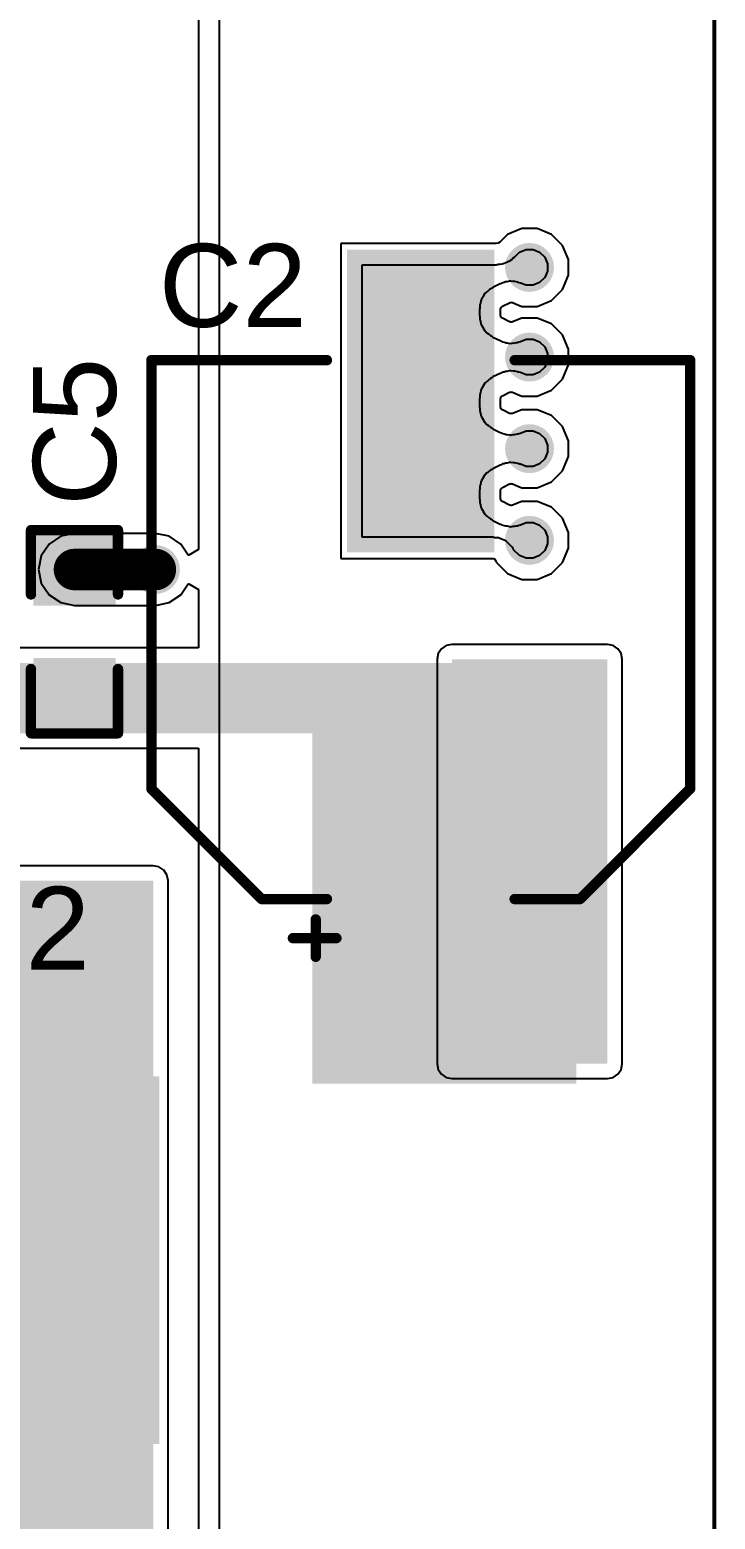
# Model space of a CAD drawing. Header units: millimetres. Extents: x 0.2 to 61.8, y 0.1 to 56.6.
# Drawn here: x 53.38 to 61.77, y 9.6 to 27.84 of the extents above; entities that cross this region are included whole.
import ezdxf

# ---------------------------------------------------------------- set-up
doc = ezdxf.new("R2010")
doc.units = ezdxf.units.MM
for name, color, linetype in [('BottomLayer', 5, 'Continuous'), ('BottomSolder', 6, 'Continuous'), ('TopLayer', 1, 'Continuous'), ('TopOverlay', 2, 'Continuous'), ('TopPaste', 8, 'Continuous'), ('TopSolder', 216, 'Continuous'), ('ViaHoleLayer', 16, 'Continuous')]:
    doc.layers.add(name, color=color, linetype=linetype)
doc.styles.add('Arial', font='', dxfattribs={"height": 0.2})
doc.styles.get('Arial').set_extended_font_data('Arial')

# ---------------------------------------------------------------- blocks, each defined once
blk = doc.blocks.new('SMC_45')
at = {"layer": 'TopLayer'}
for points in [[(-6, 2.15), (-1.9, 2.15), (-1.9, -2.15), (-6, -2.15)], [(1.9, 2.15), (6, 2.15), (6, -2.15), (1.9, -2.15)]]:
    blk.add_hatch(color=1, dxfattribs=at).paths.add_polyline_path(points)
at = {"layer": 'TopOverlay'}
for points in [[(-7.238, 2.235), (-3.555, 2.235), (-3.555, 3.048), (-7.238, 3.048)], [(-7.238, -2.261), (-6.095, -2.261), (-6.095, 2.26), (-7.238, 2.26)], [(-7.238, -3.048), (-3.555, -3.048), (-3.555, -2.236), (-7.238, -2.236)]]:
    blk.add_hatch(color=2, dxfattribs=at).paths.add_polyline_path(points)
at = {"layer": 'TopPaste'}
for points in [[(-6, 2.15), (-1.9, 2.15), (-1.9, -2.15), (-6, -2.15)], [(1.9, 2.15), (6, 2.15), (6, -2.15), (1.9, -2.15)]]:
    blk.add_hatch(color=8, dxfattribs=at).paths.add_polyline_path(points)
at = {"layer": 'TopSolder'}
for points in [[(-6.102, 2.252), (-1.798, 2.252), (-1.798, -2.252), (-6.102, -2.252)], [(1.798, 2.252), (6.102, 2.252), (6.102, -2.252), (1.798, -2.252)]]:
    blk.add_hatch(color=216, dxfattribs=at).paths.add_polyline_path(points)
at = {"layer": 'TopOverlay', "const_width": 0.127}
for points in [[(-3.556, 2.438), (-3.556, 2.997)], [(-3.556, 2.997), (3.581, 2.997)], [(3.581, 2.438), (3.581, 2.997)], [(-3.556, -2.997), (-3.556, -2.438)], [(3.581, -2.997), (3.581, -2.438)], [(-3.556, -2.997), (3.581, -2.997)]]:
    blk.add_lwpolyline(points, dxfattribs=at)
at = {"layer": 'TopOverlay', "const_width": 0.0635}
for points in [[(-3.588, 2.997, 1), (-3.524, 2.997, 1)], [(-3.588, 2.997, 1), (-3.524, 2.997, 1)], [(3.55, 2.997, 1), (3.613, 2.997, 1)], [(3.55, 2.997, 1), (3.613, 2.997, 1)], [(-3.588, 2.438, 1), (-3.524, 2.438, 1)], [(3.55, 2.438, 1), (3.613, 2.438, 1)], [(-3.588, -2.438, 1), (-3.524, -2.438, 1)], [(3.55, -2.438, 1), (3.613, -2.438, 1)], [(-3.588, -2.997, 1), (-3.524, -2.997, 1)], [(-3.588, -2.997, 1), (-3.524, -2.997, 1)], [(3.55, -2.997, 1), (3.613, -2.997, 1)], [(3.55, -2.997, 1), (3.613, -2.997, 1)]]:
    blk.add_lwpolyline(points, format="xyb", close=True, dxfattribs=at)
blk = doc.blocks.new('C___0603_56')
at = {"layer": 'TopLayer'}
for points in [[(-0.381, 0.445), (-0.381, -0.445), (-1.143, -0.445), (-1.143, 0.445)], [(1.143, 0.445), (1.143, -0.445), (0.381, -0.445), (0.381, 0.445)]]:
    blk.add_hatch(color=1, dxfattribs=at).paths.add_polyline_path(points)
at = {"layer": 'TopPaste'}
for points in [[(-0.381, 0.445), (-0.381, -0.445), (-1.143, -0.445), (-1.143, 0.445)], [(1.143, 0.445), (1.143, -0.445), (0.381, -0.445), (0.381, 0.445)]]:
    blk.add_hatch(color=8, dxfattribs=at).paths.add_polyline_path(points)
at = {"layer": 'TopSolder'}
for points in [[(-0.321, 0.504), (-0.321, -0.504), (-1.203, -0.504), (-1.203, 0.504)], [(1.203, 0.504), (1.203, -0.504), (0.321, -0.504), (0.321, 0.504)]]:
    blk.add_hatch(color=216, dxfattribs=at).paths.add_polyline_path(points)
at = {"layer": 'TopOverlay', "const_width": 0.127}
for points in [[(-0.457, 0.533), (-1.245, 0.533)], [(-1.245, -0.533), (-1.245, 0.533)], [(1.245, 0.533), (0.457, 0.533)], [(1.245, -0.533), (1.245, 0.533)], [(-0.457, -0.533), (-1.245, -0.533)], [(1.245, -0.533), (0.457, -0.533)]]:
    blk.add_lwpolyline(points, dxfattribs=at)
at = {"layer": 'TopOverlay', "const_width": 0.0635}
for points in [[(-1.276, 0.533, 1), (-1.213, 0.533, 1)], [(-1.276, 0.533, 1), (-1.213, 0.533, 1)], [(-0.489, 0.533, 1), (-0.425, 0.533, 1)], [(0.425, 0.533, 1), (0.489, 0.533, 1)], [(1.213, 0.533, 1), (1.276, 0.533, 1)], [(1.213, 0.533, 1), (1.276, 0.533, 1)], [(-1.276, -0.533, 1), (-1.213, -0.533, 1)], [(-1.276, -0.533, 1), (-1.213, -0.533, 1)], [(-0.489, -0.533, 1), (-0.425, -0.533, 1)], [(0.425, -0.533, 1), (0.489, -0.533, 1)], [(1.213, -0.533, 1), (1.276, -0.533, 1)], [(1.213, -0.533, 1), (1.276, -0.533, 1)]]:
    blk.add_lwpolyline(points, format="xyb", close=True, dxfattribs=at)
blk = doc.blocks.new('50SVPF10M_59')
at = {"layer": 'TopLayer'}
for points in [[(-4.55, 0.8), (-1.05, 0.8), (-1.05, -0.8), (-4.55, -0.8)], [(1.05, 0.8), (4.55, 0.8), (4.55, -0.8), (1.05, -0.8)]]:
    blk.add_hatch(color=1, dxfattribs=at).paths.add_polyline_path(points)
at = {"layer": 'TopPaste'}
for points in [[(-4.55, 0.8), (-1.05, 0.8), (-1.05, -0.8), (-4.55, -0.8)], [(1.05, 0.8), (4.55, 0.8), (4.55, -0.8), (1.05, -0.8)]]:
    blk.add_hatch(color=8, dxfattribs=at).paths.add_polyline_path(points)
at = {"layer": 'TopSolder'}
for points in [[(-4.652, 0.902), (-0.948, 0.902), (-0.948, -0.902), (-4.652, -0.902)], [(0.948, 0.902), (4.652, 0.902), (4.652, -0.902), (0.948, -0.902)]]:
    blk.add_hatch(color=216, dxfattribs=at).paths.add_polyline_path(points)
at = {"layer": 'TopOverlay', "const_width": 0.127}
for points in [[(-1.95, 3.3), (-3.3, 1.95)], [(-1.95, 3.3), (3.3, 3.3)], [(3.3, 3.3), (3.3, 1.15)], [(-3.3, 1.95), (-3.3, 1.15)], [(-3.779, 1.567), (-3.779, 1.033)], [(-4.007, 1.287), (-3.55, 1.287)], [(-3.3, -1.15), (-3.3, -1.95)], [(3.3, -1.15), (3.3, -3.3)], [(-3.3, -1.95), (-1.95, -3.3)], [(-1.95, -3.3), (3.3, -3.3)]]:
    blk.add_lwpolyline(points, dxfattribs=at)
at = {"layer": 'TopOverlay', "const_width": 0.0635}
for points in [[(-1.982, 3.3, 1), (-1.918, 3.3, 1)], [(-1.982, 3.3, 1), (-1.918, 3.3, 1)], [(3.268, 3.3, 1), (3.332, 3.3, 1)], [(3.268, 3.3, 1), (3.332, 3.3, 1)], [(-3.332, 1.95, 1), (-3.268, 1.95, 1)], [(-3.332, 1.95, 1), (-3.268, 1.95, 1)], [(-3.81, 1.567, 1), (-3.747, 1.567, 1)], [(-4.039, 1.287, 1), (-3.975, 1.287, 1)], [(-3.582, 1.287, 1), (-3.518, 1.287, 1)], [(-3.81, 1.033, 1), (-3.747, 1.033, 1)], [(-3.332, 1.15, 1), (-3.268, 1.15, 1)], [(3.268, 1.15, 1), (3.332, 1.15, 1)], [(-3.332, -1.15, 1), (-3.268, -1.15, 1)], [(3.268, -1.15, 1), (3.332, -1.15, 1)], [(-3.332, -1.95, 1), (-3.268, -1.95, 1)], [(-3.332, -1.95, 1), (-3.268, -1.95, 1)], [(-1.982, -3.3, 1), (-1.918, -3.3, 1)], [(-1.982, -3.3, 1), (-1.918, -3.3, 1)], [(3.268, -3.3, 1), (3.332, -3.3, 1)], [(3.268, -3.3, 1), (3.332, -3.3, 1)]]:
    blk.add_lwpolyline(points, format="xyb", close=True, dxfattribs=at)

msp = doc.modelspace()

# ---------------------------------------------------------------- hatches: boundary and pattern name
at = {"layer": 'BottomLayer'}
h = msp.add_hatch(color=5, dxfattribs=at)
edge = h.paths.add_edge_path()
edge.add_arc((59.498, 24.934), 0.3, 0, 360)
h = msp.add_hatch(color=5, dxfattribs=at)
edge = h.paths.add_edge_path()
edge.add_arc((59.498, 23.836), 0.3, 0, 360)
h = msp.add_hatch(color=5, dxfattribs=at)
edge = h.paths.add_edge_path()
edge.add_arc((59.498, 22.714), 0.3, 0, 360)
h = msp.add_hatch(color=5, dxfattribs=at)
edge = h.paths.add_edge_path()
edge.add_arc((59.498, 21.591), 0.3, 0, 360)
h = msp.add_hatch(color=5, dxfattribs=at)
edge = h.paths.add_edge_path()
edge.add_arc((54.915, 21.234), 0.3, 0, 360)
msp.add_hatch(color=5, dxfattribs=at).paths.add_polyline_path([(60.452, 15.181), (60.452, 20.134), (58.547, 20.134), (58.547, 15.181)])
h = msp.add_hatch(color=5, dxfattribs=at)
edge = h.paths.add_edge_path()
edge.add_arc((59.498, 19.334), 0.3, 0, 360)
h = msp.add_hatch(color=5, dxfattribs=at)
edge = h.paths.add_edge_path()
edge.add_arc((59.498, 18.236), 0.3, 0, 360)
h = msp.add_hatch(color=5, dxfattribs=at)
edge = h.paths.add_edge_path()
edge.add_arc((59.498, 17.114), 0.3, 0, 360)
h = msp.add_hatch(color=5, dxfattribs=at)
edge = h.paths.add_edge_path()
edge.add_arc((59.498, 15.991), 0.3, 0, 360)
at = {"layer": 'BottomSolder'}
h = msp.add_hatch(color=6, dxfattribs=at)
edge = h.paths.add_edge_path()
edge.add_arc((59.498, 24.934), 0.252, 0, 360)
h = msp.add_hatch(color=6, dxfattribs=at)
edge = h.paths.add_edge_path()
edge.add_arc((59.498, 23.836), 0.252, 0, 360)
h = msp.add_hatch(color=6, dxfattribs=at)
edge = h.paths.add_edge_path()
edge.add_arc((59.498, 22.714), 0.252, 0, 360)
h = msp.add_hatch(color=6, dxfattribs=at)
edge = h.paths.add_edge_path()
edge.add_arc((59.498, 21.591), 0.252, 0, 360)
h = msp.add_hatch(color=6, dxfattribs=at)
edge = h.paths.add_edge_path()
edge.add_arc((54.915, 21.234), 0.15, 0, 360)
h = msp.add_hatch(color=6, dxfattribs=at)
edge = h.paths.add_edge_path()
edge.add_arc((59.498, 19.334), 0.252, 0, 360)
h = msp.add_hatch(color=6, dxfattribs=at)
edge = h.paths.add_edge_path()
edge.add_arc((59.498, 18.236), 0.252, 0, 360)
h = msp.add_hatch(color=6, dxfattribs=at)
edge = h.paths.add_edge_path()
edge.add_arc((59.498, 17.114), 0.252, 0, 360)
h = msp.add_hatch(color=6, dxfattribs=at)
edge = h.paths.add_edge_path()
edge.add_arc((59.498, 15.991), 0.252, 0, 360)
at = {"layer": 'TopLayer'}
h = msp.add_hatch(color=1, dxfattribs=at)
edge = h.paths.add_edge_path()
edge.add_arc((59.498, 24.934), 0.3, 0, 360)
h = msp.add_hatch(color=1, dxfattribs=at)
edge = h.paths.add_edge_path()
edge.add_arc((59.498, 23.836), 0.3, 0, 360)
h = msp.add_hatch(color=1, dxfattribs=at)
edge = h.paths.add_edge_path()
edge.add_arc((59.498, 22.714), 0.3, 0, 360)
h = msp.add_hatch(color=1, dxfattribs=at)
edge = h.paths.add_edge_path()
edge.add_arc((59.498, 21.591), 0.3, 0, 360)
h = msp.add_hatch(color=1, dxfattribs=at)
edge = h.paths.add_edge_path()
edge.add_arc((54.915, 21.234), 0.3, 0, 360)
for points in [[(58.919, 20.091), (50.283, 20.091), (50.283, 19.228), (58.919, 19.228)], [(60.071, 20.091), (56.839, 20.091), (56.839, 14.935), (60.071, 14.935)], [(54.889, 4.445), (54.889, 17.424), (48.717, 17.424), (48.717, 4.445)]]:
    msp.add_hatch(color=1, dxfattribs=at).paths.add_polyline_path(points)
h = msp.add_hatch(color=1, dxfattribs=at)
edge = h.paths.add_edge_path()
edge.add_arc((59.498, 19.334), 0.3, 0, 360)
h = msp.add_hatch(color=1, dxfattribs=at)
edge = h.paths.add_edge_path()
edge.add_arc((59.498, 18.236), 0.3, 0, 360)
h = msp.add_hatch(color=1, dxfattribs=at)
edge = h.paths.add_edge_path()
edge.add_arc((59.498, 17.114), 0.3, 0, 360)
h = msp.add_hatch(color=1, dxfattribs=at)
edge = h.paths.add_edge_path()
edge.add_arc((59.498, 15.991), 0.3, 0, 360)
at = {"layer": 'TopSolder'}
h = msp.add_hatch(color=216, dxfattribs=at)
edge = h.paths.add_edge_path()
edge.add_arc((59.498, 24.934), 0.252, 0, 360)
h = msp.add_hatch(color=216, dxfattribs=at)
edge = h.paths.add_edge_path()
edge.add_arc((59.498, 23.836), 0.252, 0, 360)
h = msp.add_hatch(color=216, dxfattribs=at)
edge = h.paths.add_edge_path()
edge.add_arc((59.498, 22.714), 0.252, 0, 360)
h = msp.add_hatch(color=216, dxfattribs=at)
edge = h.paths.add_edge_path()
edge.add_arc((59.498, 21.591), 0.252, 0, 360)
h = msp.add_hatch(color=216, dxfattribs=at)
edge = h.paths.add_edge_path()
edge.add_arc((54.915, 21.234), 0.15, 0, 360)
h = msp.add_hatch(color=216, dxfattribs=at)
edge = h.paths.add_edge_path()
edge.add_arc((59.498, 19.334), 0.252, 0, 360)
h = msp.add_hatch(color=216, dxfattribs=at)
edge = h.paths.add_edge_path()
edge.add_arc((59.498, 18.236), 0.252, 0, 360)
h = msp.add_hatch(color=216, dxfattribs=at)
edge = h.paths.add_edge_path()
edge.add_arc((59.498, 17.114), 0.252, 0, 360)
h = msp.add_hatch(color=216, dxfattribs=at)
edge = h.paths.add_edge_path()
edge.add_arc((59.498, 15.991), 0.252, 0, 360)
at = {"layer": 'ViaHoleLayer'}
h = msp.add_hatch(color=16, dxfattribs=at)
edge = h.paths.add_edge_path()
edge.add_arc((59.498, 24.934), 0.15, 0, 360)
h = msp.add_hatch(color=16, dxfattribs=at)
edge = h.paths.add_edge_path()
edge.add_arc((59.498, 23.836), 0.15, 0, 360)
h = msp.add_hatch(color=16, dxfattribs=at)
edge = h.paths.add_edge_path()
edge.add_arc((59.498, 22.714), 0.15, 0, 360)
h = msp.add_hatch(color=16, dxfattribs=at)
edge = h.paths.add_edge_path()
edge.add_arc((59.498, 21.591), 0.15, 0, 360)
h = msp.add_hatch(color=16, dxfattribs=at)
edge = h.paths.add_edge_path()
edge.add_arc((54.915, 21.234), 0.15, 0, 360)
h = msp.add_hatch(color=16, dxfattribs=at)
edge = h.paths.add_edge_path()
edge.add_arc((59.498, 19.334), 0.15, 0, 360)
h = msp.add_hatch(color=16, dxfattribs=at)
edge = h.paths.add_edge_path()
edge.add_arc((59.498, 18.236), 0.15, 0, 360)
h = msp.add_hatch(color=16, dxfattribs=at)
edge = h.paths.add_edge_path()
edge.add_arc((59.498, 17.114), 0.15, 0, 360)
h = msp.add_hatch(color=16, dxfattribs=at)
edge = h.paths.add_edge_path()
edge.add_arc((59.498, 15.991), 0.15, 0, 360)

# ---------------------------------------------------------------- linework, layer by layer
at = {"layer": 'BottomLayer'}
for p, q in [((61.747, 53.772), (61.747, 0.127)), ((58.419, 20.262), (58.38, 20.204)), ((58.478, 20.302), (58.419, 20.262)), ((58.547, 20.315), (58.478, 20.302)), ((60.452, 20.315), (58.547, 20.315)), ((60.521, 20.302), (60.452, 20.315)), ((60.58, 20.262), (60.521, 20.302)), ((60.619, 20.204), (60.58, 20.262)), ((58.38, 20.204), (58.366, 20.134)), ((58.366, 20.134), (58.366, 15.181)), ((60.633, 20.134), (60.619, 20.204)), ((60.633, 15.181), (60.633, 20.134)), ((58.366, 15.181), (58.38, 15.112)), ((60.619, 15.112), (60.633, 15.181)), ((58.38, 15.112), (58.419, 15.053)), ((58.419, 15.053), (58.478, 15.014)), ((58.478, 15.014), (58.547, 15)), ((58.547, 15), (60.452, 15)), ((60.452, 15), (60.521, 15.014)), ((60.521, 15.014), (60.58, 15.053)), ((60.58, 15.053), (60.619, 15.112))]:
    msp.add_line(p, q, dxfattribs=at)
at = {"layer": 'TopLayer'}
for p, q in [((61.773, 53.772), (61.773, 0.33)), ((55.702, 5.613), (55.702, 38.1)), ((55.443, 29.583), (55.443, 21.479)), ((59.403, 25.411), (59.228, 25.339)), ((59.593, 25.411), (59.403, 25.411)), ((59.641, 25.392), (59.593, 25.411)), ((59.769, 25.339), (59.641, 25.392)), ((59.089, 25.226), (57.188, 25.226)), ((57.188, 25.226), (57.188, 24.967)), ((59.113, 25.23), (59.089, 25.226)), ((59.133, 25.244), (59.113, 25.23)), ((59.228, 25.339), (59.133, 25.244)), ((59.903, 25.204), (59.769, 25.339)), ((59.976, 25.029), (59.903, 25.204)), ((59.189, 24.987), (59.208, 24.995)), ((59.208, 24.995), (59.23, 25.004)), ((59.23, 25.004), (59.232, 25.004)), ((59.232, 25.004), (59.233, 25.005)), ((59.233, 25.005), (59.256, 25.015)), ((59.256, 25.015), (59.276, 25.028)), ((59.256, 25.015), (59.256, 25.015)), ((59.256, 25.015), (59.256, 25.015)), ((59.256, 25.015), (59.256, 25.015)), ((59.276, 25.028), (59.294, 25.046)), ((59.294, 25.046), (59.316, 25.061)), ((59.316, 25.061), (59.374, 25.119)), ((59.374, 25.119), (59.455, 25.152)), ((59.455, 25.152), (59.542, 25.152)), ((59.542, 25.152), (59.622, 25.119)), ((59.622, 25.119), (59.684, 25.058)), ((59.684, 25.058), (59.717, 24.977)), ((59.976, 24.839), (59.976, 25.029)), ((57.188, 24.967), (57.188, 21.629)), ((57.447, 21.629), (57.447, 24.967)), ((57.447, 24.967), (59.089, 24.967)), ((59.089, 24.967), (59.114, 24.972)), ((59.114, 24.972), (59.14, 24.972)), ((59.14, 24.972), (59.163, 24.976)), ((59.163, 24.976), (59.187, 24.986)), ((59.163, 24.976), (59.163, 24.976)), ((59.163, 24.976), (59.163, 24.976)), ((59.163, 24.976), (59.163, 24.976)), ((59.187, 24.986), (59.188, 24.986)), ((59.188, 24.986), (59.189, 24.987)), ((59.684, 24.81), (59.622, 24.748)), ((59.717, 24.89), (59.684, 24.81)), ((59.717, 24.977), (59.717, 24.89)), ((59.903, 24.663), (59.976, 24.839)), ((58.964, 24.628), (58.958, 24.619)), ((58.987, 24.643), (58.964, 24.628)), ((58.995, 24.652), (58.987, 24.643)), ((59.007, 24.662), (58.995, 24.652)), ((59.022, 24.669), (59.007, 24.662)), ((59.03, 24.676), (59.022, 24.669)), ((59.037, 24.679), (59.03, 24.676)), ((59.037, 24.679), (59.037, 24.679)), ((59.05, 24.689), (59.037, 24.679)), ((59.137, 24.733), (59.05, 24.689)), ((59.153, 24.738), (59.137, 24.733)), ((59.154, 24.738), (59.153, 24.738)), ((59.158, 24.74), (59.154, 24.738)), ((59.163, 24.743), (59.158, 24.74)), ((59.172, 24.747), (59.163, 24.743)), ((59.189, 24.75), (59.172, 24.747)), ((59.204, 24.756), (59.189, 24.75)), ((59.212, 24.758), (59.204, 24.756)), ((59.223, 24.758), (59.212, 24.758)), ((59.251, 24.766), (59.223, 24.758)), ((59.261, 24.764), (59.251, 24.766)), ((59.271, 24.766), (59.261, 24.764)), ((59.299, 24.761), (59.271, 24.766)), ((59.311, 24.762), (59.299, 24.761)), ((59.319, 24.761), (59.311, 24.762)), ((59.334, 24.756), (59.319, 24.761)), ((59.352, 24.753), (59.334, 24.756)), ((59.36, 24.751), (59.352, 24.753)), ((59.366, 24.747), (59.36, 24.751)), ((59.37, 24.747), (59.366, 24.747)), ((59.371, 24.746), (59.37, 24.747)), ((59.387, 24.743), (59.371, 24.746)), ((59.455, 24.715), (59.387, 24.743)), ((59.542, 24.715), (59.455, 24.715)), ((59.622, 24.748), (59.542, 24.715)), ((59.769, 24.529), (59.903, 24.663)), ((58.89, 24.454), (58.888, 24.444)), ((58.888, 24.444), (58.888, 24.436)), ((58.893, 24.486), (58.89, 24.471)), ((58.89, 24.471), (58.89, 24.454)), ((58.897, 24.497), (58.893, 24.486)), ((58.901, 24.525), (58.897, 24.497)), ((58.906, 24.534), (58.901, 24.525)), ((58.908, 24.544), (58.906, 24.534)), ((58.929, 24.575), (58.908, 24.544)), ((58.93, 24.578), (58.929, 24.576)), ((58.929, 24.576), (58.929, 24.576)), ((58.929, 24.576), (58.929, 24.575)), ((58.931, 24.58), (58.93, 24.578)), ((58.932, 24.58), (58.931, 24.58)), ((58.931, 24.58), (58.931, 24.58)), ((58.95, 24.613), (58.932, 24.58)), ((58.958, 24.619), (58.95, 24.613)), ((59.147, 24.444), (59.154, 24.448)), ((59.147, 24.436), (59.147, 24.444)), ((59.154, 24.448), (59.167, 24.458)), ((59.167, 24.458), (59.254, 24.502)), ((59.254, 24.502), (59.262, 24.504)), ((59.262, 24.504), (59.271, 24.507)), ((59.271, 24.507), (59.28, 24.504)), ((59.28, 24.504), (59.288, 24.503)), ((59.288, 24.503), (59.356, 24.475)), ((59.356, 24.475), (59.356, 24.475)), ((59.356, 24.475), (59.403, 24.456)), ((59.403, 24.456), (59.593, 24.456)), ((59.593, 24.456), (59.769, 24.529)), ((58.888, 24.436), (58.885, 24.421)), ((58.885, 24.421), (58.885, 24.349)), ((58.885, 24.349), (58.888, 24.334)), ((58.888, 24.436), (58.888, 24.436)), ((58.888, 24.334), (58.888, 24.334)), ((58.888, 24.334), (58.888, 24.325)), ((58.888, 24.325), (58.89, 24.315)), ((58.89, 24.315), (58.89, 24.299)), ((58.89, 24.299), (58.893, 24.283)), ((58.893, 24.283), (58.897, 24.272)), ((58.897, 24.272), (58.901, 24.245)), ((59.144, 24.421), (59.147, 24.436)), ((59.144, 24.349), (59.144, 24.421)), ((59.147, 24.334), (59.144, 24.349)), ((59.147, 24.325), (59.147, 24.334)), ((59.154, 24.321), (59.147, 24.325)), ((59.167, 24.312), (59.154, 24.321)), ((59.254, 24.268), (59.167, 24.312)), ((59.262, 24.266), (59.254, 24.268)), ((59.271, 24.262), (59.262, 24.266)), ((59.28, 24.265), (59.271, 24.262)), ((59.288, 24.266), (59.28, 24.265)), ((59.403, 24.314), (59.288, 24.266)), ((59.593, 24.314), (59.403, 24.314)), ((59.769, 24.241), (59.593, 24.314)), ((58.901, 24.245), (58.906, 24.236)), ((58.906, 24.236), (58.908, 24.226)), ((58.908, 24.226), (58.929, 24.194)), ((58.929, 24.194), (58.929, 24.194)), ((58.929, 24.194), (58.929, 24.194)), ((58.929, 24.194), (58.93, 24.192)), ((58.93, 24.192), (58.931, 24.19)), ((58.931, 24.19), (58.931, 24.19)), ((58.931, 24.19), (58.932, 24.19)), ((58.932, 24.19), (58.95, 24.157)), ((58.95, 24.157), (58.958, 24.151)), ((58.958, 24.151), (58.964, 24.142)), ((58.964, 24.142), (58.987, 24.127)), ((58.987, 24.127), (58.995, 24.118)), ((58.995, 24.118), (59.007, 24.108)), ((59.007, 24.108), (59.022, 24.101)), ((59.022, 24.101), (59.03, 24.094)), ((59.03, 24.094), (59.037, 24.09)), ((59.037, 24.09), (59.037, 24.09)), ((59.037, 24.09), (59.05, 24.081)), ((59.05, 24.081), (59.137, 24.037)), ((59.903, 24.107), (59.769, 24.241)), ((59.976, 23.931), (59.903, 24.107)), ((59.137, 24.037), (59.153, 24.032)), ((59.153, 24.032), (59.154, 24.031)), ((59.154, 24.031), (59.158, 24.03)), ((59.158, 24.03), (59.163, 24.027)), ((59.163, 24.027), (59.172, 24.023)), ((59.172, 24.023), (59.189, 24.02)), ((59.189, 24.02), (59.204, 24.014)), ((59.204, 24.014), (59.212, 24.012)), ((59.212, 24.012), (59.223, 24.012)), ((59.223, 24.012), (59.251, 24.004)), ((59.251, 24.004), (59.261, 24.005)), ((59.261, 24.005), (59.271, 24.003)), ((59.271, 24.003), (59.299, 24.009)), ((59.299, 24.009), (59.311, 24.008)), ((59.311, 24.008), (59.319, 24.009)), ((59.319, 24.009), (59.334, 24.014)), ((59.334, 24.014), (59.352, 24.016)), ((59.352, 24.016), (59.36, 24.019)), ((59.36, 24.019), (59.366, 24.022)), ((59.366, 24.022), (59.37, 24.023)), ((59.37, 24.023), (59.371, 24.024)), ((59.371, 24.024), (59.387, 24.027)), ((59.387, 24.027), (59.455, 24.055)), ((59.455, 24.055), (59.542, 24.055)), ((59.542, 24.055), (59.622, 24.022)), ((59.622, 24.022), (59.684, 23.96)), ((59.684, 23.96), (59.717, 23.88)), ((59.976, 23.741), (59.976, 23.931)), ((59.717, 23.793), (59.684, 23.712)), ((59.717, 23.88), (59.717, 23.793)), ((59.903, 23.566), (59.976, 23.741)), ((58.987, 23.546), (58.964, 23.53)), ((58.995, 23.555), (58.987, 23.546)), ((59.007, 23.564), (58.995, 23.555)), ((59.022, 23.572), (59.007, 23.564)), ((59.03, 23.578), (59.022, 23.572)), ((59.037, 23.582), (59.03, 23.578)), ((59.037, 23.582), (59.037, 23.582)), ((59.05, 23.592), (59.037, 23.582)), ((59.137, 23.636), (59.05, 23.592)), ((59.153, 23.64), (59.137, 23.636)), ((59.154, 23.641), (59.153, 23.64)), ((59.158, 23.642), (59.154, 23.641)), ((59.163, 23.646), (59.158, 23.642)), ((59.172, 23.649), (59.163, 23.646)), ((59.189, 23.653), (59.172, 23.649)), ((59.204, 23.659), (59.189, 23.653)), ((59.212, 23.661), (59.204, 23.659)), ((59.223, 23.661), (59.212, 23.661)), ((59.251, 23.668), (59.223, 23.661)), ((59.261, 23.667), (59.251, 23.668)), ((59.271, 23.669), (59.261, 23.667)), ((59.299, 23.663), (59.271, 23.669)), ((59.311, 23.664), (59.299, 23.663)), ((59.319, 23.663), (59.311, 23.664)), ((59.334, 23.658), (59.319, 23.663)), ((59.352, 23.656), (59.334, 23.658)), ((59.36, 23.653), (59.352, 23.656)), ((59.366, 23.65), (59.36, 23.653)), ((59.37, 23.649), (59.366, 23.65)), ((59.371, 23.649), (59.37, 23.649)), ((59.387, 23.645), (59.371, 23.649)), ((59.455, 23.617), (59.387, 23.645)), ((59.542, 23.617), (59.455, 23.617)), ((59.622, 23.651), (59.542, 23.617)), ((59.684, 23.712), (59.622, 23.651)), ((59.769, 23.431), (59.903, 23.566)), ((58.89, 23.357), (58.888, 23.347)), ((58.893, 23.389), (58.89, 23.374)), ((58.89, 23.374), (58.89, 23.357)), ((58.897, 23.4), (58.893, 23.389)), ((58.901, 23.428), (58.897, 23.4)), ((58.906, 23.437), (58.901, 23.428)), ((58.908, 23.446), (58.906, 23.437)), ((58.929, 23.478), (58.908, 23.446)), ((58.93, 23.48), (58.929, 23.478)), ((58.929, 23.478), (58.929, 23.478)), ((58.929, 23.478), (58.929, 23.478)), ((58.931, 23.482), (58.93, 23.48)), ((58.932, 23.483), (58.931, 23.482)), ((58.931, 23.482), (58.931, 23.482)), ((58.95, 23.516), (58.932, 23.483)), ((58.958, 23.522), (58.95, 23.516)), ((58.964, 23.53), (58.958, 23.522)), ((59.147, 23.347), (59.154, 23.351)), ((59.154, 23.351), (59.167, 23.361)), ((59.167, 23.361), (59.254, 23.405)), ((59.254, 23.405), (59.262, 23.407)), ((59.262, 23.407), (59.271, 23.41)), ((59.271, 23.41), (59.28, 23.407)), ((59.28, 23.407), (59.288, 23.406)), ((59.288, 23.406), (59.356, 23.378)), ((59.356, 23.378), (59.356, 23.378)), ((59.356, 23.378), (59.403, 23.358)), ((59.403, 23.358), (59.593, 23.358)), ((59.593, 23.358), (59.769, 23.431)), ((58.888, 23.339), (58.885, 23.324)), ((58.885, 23.324), (58.885, 23.226)), ((58.885, 23.226), (58.888, 23.211)), ((58.888, 23.347), (58.888, 23.339)), ((58.888, 23.339), (58.888, 23.339)), ((58.888, 23.211), (58.888, 23.211)), ((58.888, 23.211), (58.888, 23.203)), ((58.888, 23.203), (58.89, 23.193)), ((58.89, 23.193), (58.89, 23.176)), ((58.89, 23.176), (58.893, 23.161)), ((59.144, 23.324), (59.147, 23.339)), ((59.144, 23.226), (59.144, 23.324)), ((59.147, 23.211), (59.144, 23.226)), ((59.147, 23.339), (59.147, 23.347)), ((59.147, 23.203), (59.147, 23.211)), ((59.154, 23.199), (59.147, 23.203)), ((59.167, 23.189), (59.154, 23.199)), ((59.254, 23.145), (59.167, 23.189)), ((59.403, 23.191), (59.288, 23.144)), ((59.593, 23.191), (59.403, 23.191)), ((59.769, 23.119), (59.593, 23.191)), ((58.893, 23.161), (58.897, 23.15)), ((58.897, 23.15), (58.901, 23.122)), ((58.901, 23.122), (58.906, 23.113)), ((58.906, 23.113), (58.908, 23.104)), ((58.908, 23.104), (58.929, 23.072)), ((58.929, 23.072), (58.929, 23.072)), ((58.929, 23.072), (58.929, 23.072)), ((58.929, 23.072), (58.93, 23.07)), ((58.93, 23.07), (58.931, 23.068)), ((58.931, 23.068), (58.931, 23.067)), ((58.931, 23.067), (58.932, 23.067)), ((58.932, 23.067), (58.95, 23.034)), ((58.95, 23.034), (58.958, 23.028)), ((58.958, 23.028), (58.964, 23.02)), ((58.964, 23.02), (58.987, 23.004)), ((58.987, 23.004), (58.995, 22.995)), ((58.995, 22.995), (59.007, 22.986)), ((59.007, 22.986), (59.022, 22.978)), ((59.262, 23.143), (59.254, 23.145)), ((59.271, 23.14), (59.262, 23.143)), ((59.28, 23.143), (59.271, 23.14)), ((59.288, 23.144), (59.28, 23.143)), ((59.903, 22.984), (59.769, 23.119)), ((59.022, 22.978), (59.03, 22.972)), ((59.03, 22.972), (59.037, 22.968)), ((59.037, 22.968), (59.037, 22.968)), ((59.037, 22.968), (59.05, 22.958)), ((59.05, 22.958), (59.137, 22.914)), ((59.137, 22.914), (59.153, 22.91)), ((59.153, 22.91), (59.154, 22.909)), ((59.154, 22.909), (59.158, 22.908)), ((59.158, 22.908), (59.163, 22.904)), ((59.163, 22.904), (59.172, 22.901)), ((59.172, 22.901), (59.189, 22.897)), ((59.189, 22.897), (59.204, 22.891)), ((59.204, 22.891), (59.212, 22.889)), ((59.212, 22.889), (59.223, 22.889)), ((59.223, 22.889), (59.251, 22.882)), ((59.251, 22.882), (59.261, 22.883)), ((59.261, 22.883), (59.271, 22.881)), ((59.271, 22.881), (59.299, 22.886)), ((59.299, 22.886), (59.311, 22.886)), ((59.311, 22.886), (59.319, 22.887)), ((59.319, 22.887), (59.334, 22.892)), ((59.334, 22.892), (59.352, 22.894)), ((59.352, 22.894), (59.36, 22.897)), ((59.36, 22.897), (59.366, 22.9)), ((59.366, 22.9), (59.37, 22.901)), ((59.37, 22.901), (59.371, 22.901)), ((59.371, 22.901), (59.387, 22.904)), ((59.387, 22.904), (59.455, 22.932)), ((59.455, 22.932), (59.542, 22.932)), ((59.542, 22.932), (59.622, 22.899)), ((59.622, 22.899), (59.684, 22.838)), ((59.684, 22.838), (59.717, 22.757)), ((59.976, 22.809), (59.903, 22.984)), ((59.976, 22.619), (59.976, 22.809)), ((59.717, 22.67), (59.684, 22.59)), ((59.717, 22.757), (59.717, 22.67)), ((59.007, 22.442), (58.995, 22.432)), ((59.022, 22.449), (59.007, 22.442)), ((59.03, 22.456), (59.022, 22.449)), ((59.037, 22.459), (59.03, 22.456)), ((59.037, 22.459), (59.037, 22.459)), ((59.05, 22.469), (59.037, 22.459)), ((59.137, 22.513), (59.05, 22.469)), ((59.153, 22.518), (59.137, 22.513)), ((59.154, 22.518), (59.153, 22.518)), ((59.158, 22.52), (59.154, 22.518)), ((59.163, 22.523), (59.158, 22.52)), ((59.172, 22.527), (59.163, 22.523)), ((59.189, 22.53), (59.172, 22.527)), ((59.204, 22.536), (59.189, 22.53)), ((59.212, 22.538), (59.204, 22.536)), ((59.223, 22.538), (59.212, 22.538)), ((59.251, 22.546), (59.223, 22.538)), ((59.261, 22.544), (59.251, 22.546)), ((59.271, 22.546), (59.261, 22.544)), ((59.299, 22.541), (59.271, 22.546)), ((59.311, 22.542), (59.299, 22.541)), ((59.319, 22.541), (59.311, 22.542)), ((59.334, 22.536), (59.319, 22.541)), ((59.352, 22.534), (59.334, 22.536)), ((59.36, 22.531), (59.352, 22.534)), ((59.366, 22.527), (59.36, 22.531)), ((59.37, 22.527), (59.366, 22.527)), ((59.371, 22.526), (59.37, 22.527)), ((59.387, 22.523), (59.371, 22.526)), ((59.455, 22.495), (59.387, 22.523)), ((59.542, 22.495), (59.455, 22.495)), ((59.622, 22.528), (59.542, 22.495)), ((59.684, 22.59), (59.622, 22.528)), ((59.769, 22.309), (59.903, 22.443)), ((59.903, 22.443), (59.976, 22.619)), ((58.893, 22.266), (58.89, 22.251)), ((58.897, 22.277), (58.893, 22.266)), ((58.901, 22.305), (58.897, 22.277)), ((58.906, 22.314), (58.901, 22.305)), ((58.908, 22.324), (58.906, 22.314)), ((58.929, 22.355), (58.908, 22.324)), ((58.93, 22.358), (58.929, 22.356)), ((58.929, 22.356), (58.929, 22.356)), ((58.929, 22.356), (58.929, 22.355)), ((58.931, 22.36), (58.93, 22.358)), ((58.932, 22.36), (58.931, 22.36)), ((58.931, 22.36), (58.931, 22.36)), ((58.95, 22.393), (58.932, 22.36)), ((58.958, 22.399), (58.95, 22.393)), ((58.964, 22.408), (58.958, 22.399)), ((58.987, 22.423), (58.964, 22.408)), ((58.995, 22.432), (58.987, 22.423)), ((59.167, 22.238), (59.254, 22.282)), ((59.254, 22.282), (59.262, 22.284)), ((59.262, 22.284), (59.271, 22.287)), ((59.271, 22.287), (59.28, 22.285)), ((59.28, 22.285), (59.288, 22.284)), ((59.288, 22.284), (59.356, 22.256)), ((59.356, 22.256), (59.356, 22.256)), ((59.356, 22.256), (59.403, 22.236)), ((59.593, 22.236), (59.769, 22.309)), ((58.888, 22.216), (58.885, 22.201)), ((58.885, 22.201), (58.885, 22.104)), ((58.885, 22.104), (58.888, 22.089)), ((58.89, 22.234), (58.888, 22.225)), ((58.888, 22.225), (58.888, 22.216)), ((58.888, 22.216), (58.888, 22.216)), ((58.888, 22.089), (58.888, 22.089)), ((58.888, 22.089), (58.888, 22.08)), ((58.888, 22.08), (58.89, 22.07)), ((58.89, 22.251), (58.89, 22.234)), ((59.144, 22.201), (59.147, 22.216)), ((59.144, 22.104), (59.144, 22.201)), ((59.147, 22.089), (59.144, 22.104)), ((59.147, 22.225), (59.154, 22.228)), ((59.147, 22.216), (59.147, 22.225)), ((59.147, 22.08), (59.147, 22.089)), ((59.154, 22.076), (59.147, 22.08)), ((59.154, 22.228), (59.167, 22.238)), ((59.167, 22.067), (59.154, 22.076)), ((59.403, 22.236), (59.593, 22.236)), ((58.89, 22.07), (58.89, 22.053)), ((58.89, 22.053), (58.893, 22.038)), ((58.893, 22.038), (58.897, 22.027)), ((58.897, 22.027), (58.901, 21.999)), ((58.901, 21.999), (58.906, 21.991)), ((58.906, 21.991), (58.908, 21.981)), ((58.908, 21.981), (58.929, 21.949)), ((58.929, 21.949), (58.929, 21.949)), ((58.929, 21.949), (58.929, 21.949)), ((58.929, 21.949), (58.93, 21.947)), ((58.93, 21.947), (58.931, 21.945)), ((58.931, 21.945), (58.931, 21.945)), ((58.931, 21.945), (58.932, 21.945)), ((58.932, 21.945), (58.95, 21.911)), ((58.95, 21.911), (58.958, 21.905)), ((58.958, 21.905), (58.964, 21.897)), ((58.964, 21.897), (58.987, 21.881)), ((59.254, 22.022), (59.167, 22.067)), ((59.262, 22.021), (59.254, 22.022)), ((59.271, 22.017), (59.262, 22.021)), ((59.28, 22.02), (59.271, 22.017)), ((59.288, 22.021), (59.28, 22.02)), ((59.403, 22.069), (59.288, 22.021)), ((59.593, 22.069), (59.403, 22.069)), ((59.769, 21.996), (59.593, 22.069)), ((59.903, 21.862), (59.769, 21.996)), ((58.987, 21.881), (58.995, 21.872)), ((58.995, 21.872), (59.007, 21.863)), ((59.007, 21.863), (59.022, 21.855)), ((59.022, 21.855), (59.03, 21.849)), ((59.03, 21.849), (59.037, 21.845)), ((59.037, 21.845), (59.037, 21.845)), ((59.037, 21.845), (59.05, 21.836)), ((59.05, 21.836), (59.137, 21.791)), ((59.137, 21.791), (59.153, 21.787)), ((59.153, 21.787), (59.154, 21.786)), ((59.154, 21.786), (59.158, 21.785)), ((59.158, 21.785), (59.163, 21.781)), ((59.163, 21.781), (59.172, 21.778)), ((59.172, 21.778), (59.189, 21.774)), ((59.189, 21.774), (59.204, 21.768)), ((59.204, 21.768), (59.212, 21.767)), ((59.212, 21.767), (59.223, 21.767)), ((59.223, 21.767), (59.251, 21.759)), ((59.251, 21.759), (59.261, 21.76)), ((59.261, 21.76), (59.271, 21.758)), ((59.271, 21.758), (59.299, 21.764)), ((59.299, 21.764), (59.311, 21.763)), ((59.311, 21.763), (59.319, 21.764)), ((59.319, 21.764), (59.334, 21.769)), ((59.334, 21.769), (59.352, 21.771)), ((59.352, 21.771), (59.36, 21.774)), ((59.36, 21.774), (59.366, 21.777)), ((59.366, 21.777), (59.37, 21.778)), ((59.37, 21.778), (59.371, 21.779)), ((59.371, 21.779), (59.387, 21.782)), ((59.387, 21.782), (59.455, 21.81)), ((59.455, 21.81), (59.542, 21.81)), ((59.542, 21.81), (59.622, 21.776)), ((59.622, 21.776), (59.684, 21.715)), ((59.684, 21.715), (59.717, 21.634)), ((59.976, 21.686), (59.903, 21.862)), ((53.613, 21.546), (53.517, 21.403)), ((53.756, 21.641), (53.613, 21.546)), ((53.924, 21.675), (53.756, 21.641)), ((54.915, 21.675), (53.924, 21.675)), ((55.083, 21.641), (54.915, 21.675)), ((55.226, 21.546), (55.083, 21.641)), ((55.316, 21.411), (55.226, 21.546)), ((57.188, 21.629), (57.188, 21.37)), ((59.047, 21.629), (57.447, 21.629)), ((59.072, 21.624), (59.047, 21.629)), ((59.098, 21.624), (59.072, 21.624)), ((59.12, 21.62), (59.098, 21.624)), ((59.144, 21.61), (59.12, 21.62)), ((59.12, 21.62), (59.12, 21.62)), ((59.146, 21.609), (59.144, 21.61)), ((59.148, 21.608), (59.146, 21.609)), ((59.186, 21.592), (59.148, 21.608)), ((59.213, 21.581), (59.186, 21.592)), ((59.249, 21.545), (59.213, 21.581)), ((59.213, 21.581), (59.213, 21.581)), ((59.213, 21.581), (59.213, 21.581)), ((59.263, 21.531), (59.249, 21.545)), ((59.265, 21.53), (59.263, 21.531)), ((59.267, 21.527), (59.265, 21.53)), ((59.285, 21.509), (59.267, 21.527)), ((59.717, 21.547), (59.684, 21.467)), ((59.717, 21.634), (59.717, 21.547)), ((59.976, 21.496), (59.976, 21.686)), ((53.517, 21.403), (53.484, 21.234)), ((55.326, 21.41), (55.316, 21.411)), ((55.443, 21.479), (55.326, 21.41)), ((57.188, 21.37), (59.047, 21.37)), ((59.047, 21.37), (59.07, 21.366)), ((59.07, 21.366), (59.082, 21.346)), ((59.082, 21.346), (59.093, 21.32)), ((59.298, 21.49), (59.285, 21.509)), ((59.285, 21.509), (59.285, 21.509)), ((59.285, 21.509), (59.285, 21.509)), ((59.303, 21.476), (59.298, 21.49)), ((59.374, 21.405), (59.303, 21.476)), ((59.455, 21.372), (59.374, 21.405)), ((59.542, 21.372), (59.455, 21.372)), ((59.622, 21.405), (59.542, 21.372)), ((59.684, 21.467), (59.622, 21.405)), ((59.903, 21.32), (59.976, 21.496)), ((53.484, 21.234), (53.517, 21.066)), ((59.093, 21.32), (59.228, 21.186)), ((59.228, 21.186), (59.403, 21.113)), ((59.593, 21.113), (59.769, 21.186)), ((59.769, 21.186), (59.903, 21.32)), ((53.517, 21.066), (53.613, 20.923)), ((55.226, 20.923), (55.316, 21.058)), ((55.316, 21.058), (55.326, 21.059)), ((55.326, 21.059), (55.443, 20.99)), ((55.443, 20.99), (55.443, 20.273)), ((59.403, 21.113), (59.593, 21.113)), ((53.613, 20.923), (53.756, 20.828)), ((53.756, 20.828), (53.924, 20.794)), ((54.915, 20.794), (55.083, 20.828)), ((55.083, 20.828), (55.226, 20.923)), ((53.924, 20.794), (54.915, 20.794)), ((55.443, 20.273), (50.283, 20.273)), ((52.762, 19.047), (55.443, 19.047)), ((55.443, 19.047), (55.443, 5.721)), ((54.889, 17.606), (52.731, 17.606)), ((54.959, 17.592), (54.889, 17.606)), ((55.018, 17.553), (54.959, 17.592)), ((55.057, 17.494), (55.018, 17.553)), ((55.071, 17.424), (55.057, 17.494)), ((55.071, 5.514), (55.071, 17.424))]:
    msp.add_line(p, q, dxfattribs=at)
at = {"layer": 'TopLayer', "const_width": 0.508}
msp.add_lwpolyline([(53.924, 21.234), (54.915, 21.234)], dxfattribs=at)
at = {"layer": 'TopLayer', "const_width": 0.254}
for points in [[(53.797, 21.234, 1), (54.051, 21.234, 1)], [(54.788, 21.234, 1), (55.042, 21.234, 1)]]:
    msp.add_lwpolyline(points, format="xyb", close=True, dxfattribs=at)

# ---------------------------------------------------------------- block references
for name, p, rotation in [('50SVPF10M_59', (58.166, 20.498), 90), ('C___0603_56', (53.924, 20.472), 270)]:
    msp.add_blockref(name, p, dxfattribs=dict(rotation=rotation))
msp.add_blockref('SMC_45', (48.861, 12.776))

# ---------------------------------------------------------------- texts
at = {"layer": 'TopOverlay', "style": 'Arial'}
for s, p in [('C2', (54.957, 24.206)), ('LED2', (50.564, 16.332))]:
    msp.add_text(s, height=1.016, dxfattribs=at).set_placement(p)
msp.add_text('C5', height=1.016, rotation=90, dxfattribs=at).set_placement((54.432, 22.014))

doc.saveas('drawing.dxf')
